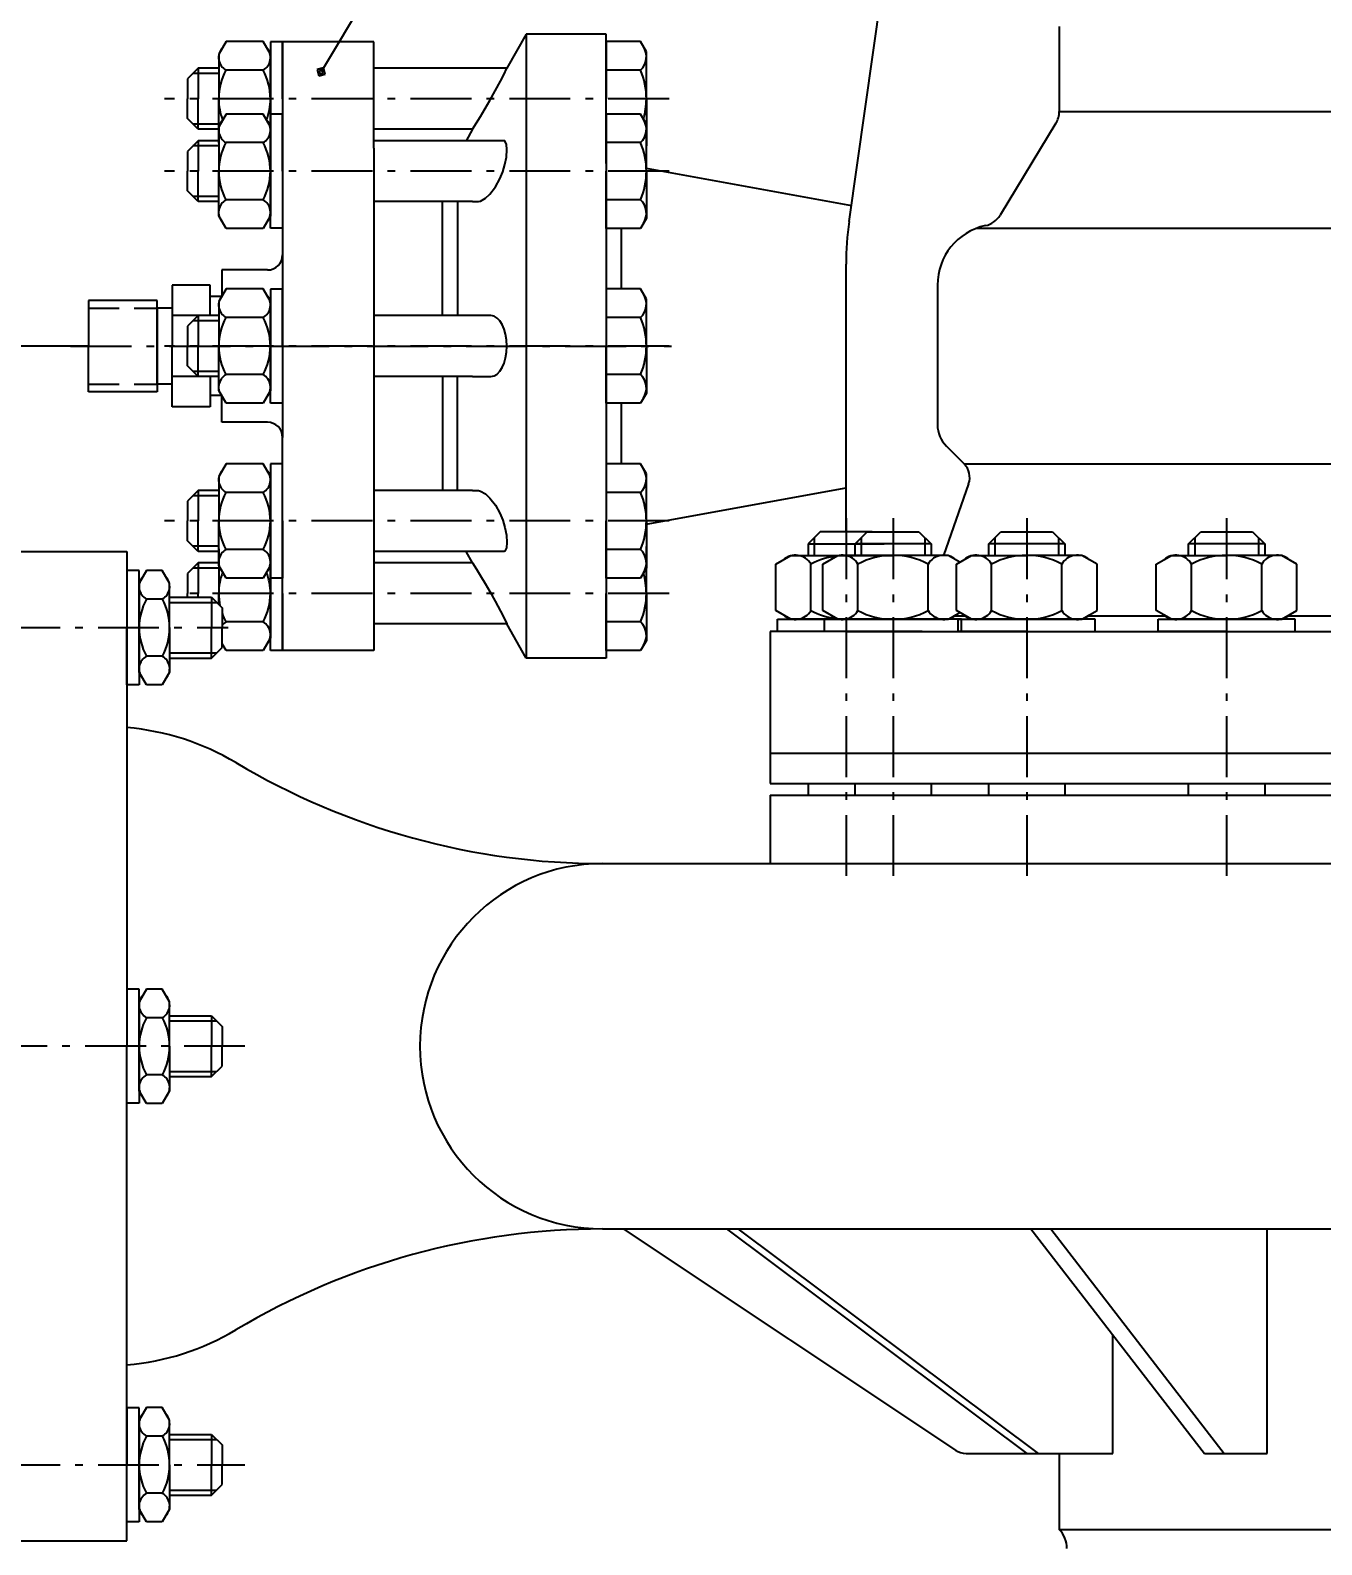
# Model space of a CAD drawing. Extents: x 0 to 841, y 0 to 594.
# Drawn here: x 190.4 to 360.1, y 167.9 to 366.9 of the extents above; entities that cross this region are included whole.
import ezdxf

# ---------------------------------------------------------------- set-up
doc = ezdxf.new("R2010")
doc.units = 0
doc.header["$MEASUREMENT"] = 0
for name, pattern in [('K5LT_AXLED', [13, 8, -2, 1, -2]), ('K5LT_BASIC', [0]), ('K5LT_DASHED', [6, 4, -2]), ('K5LT_THIN', [0])]:
    doc.linetypes.add(name, pattern=pattern)
doc.layers.add('LAYER0VIEW0', color=7, linetype='Continuous')
doc.styles.add('K5_TEXTSTYLE', font='win_eskd.shx', dxfattribs={"width": 0.7, "oblique": 15, "bigfont": 'b_eskd.shx'})

# ---------------------------------------------------------------- blocks, each defined once
blk = doc.blocks.new('*L25')
at = {"layer": 'LAYER0VIEW0', "color": 7, "linetype": 'K5LT_THIN'}
for p, q in [((15.79, 26.45), (-0.15, -0.26)), ((15.79, 26.45), (24.22, 26.45)), ((0.15, 0.26), (-0.67, 0.05)), ((-0.67, 0.05), (-0.46, -0.77)), ((0, 0), (-0.41, -0.1)), ((0, 0), (0.15, 0.26)), ((0.36, -0.57), (0.15, 0.26)), ((-0.46, -0.77), (0.36, -0.57)), ((-0.41, -0.1), (-0.31, -0.52)), ((-0.31, -0.52), (0.1, -0.41)), ((0.1, -0.41), (0, 0))]:
    blk.add_line(p, q, dxfattribs=at)
at = {"layer": 'LAYER0VIEW0', "color": 7, "style": 'K5_TEXTSTYLE', "oblique": 20, "width": 0.7}
blk.add_text('4', height=5, dxfattribs=at).set_placement((17.79, 28.98))
blk = doc.blocks.new('*U48')
at = {"layer": 'LAYER0VIEW0', "color": 5, "linetype": 'K5LT_BASIC'}
for p, q in [((-9, 0), (-9, 1.6)), ((-9, 1.6), (0, 1.6)), ((0, 0), (-9, 0)), ((9, 1.6), (0, 1.6)), ((0, 0), (9, 0))]:
    blk.add_line(p, q, dxfattribs=at)
blk = doc.blocks.new('*U49')
at = {"layer": 'LAYER0VIEW0', "color": 5, "linetype": 'K5LT_BASIC'}
for p, q in [((-9.24, 7.25), (-7.25, 8.4)), ((-7.25, 8.4), (0, 8.4)), ((7.25, 8.4), (0, 8.4)), ((-9.24, 1.15), (-9.24, 7.25)), ((-4.62, 1.15), (-4.62, 7.25)), ((-7.25, 0), (-9.24, 1.15)), ((0, 0), (-7.25, 0)), ((0, 0), (7.25, 0))]:
    blk.add_line(p, q, dxfattribs=at)
for centre, radius, start, end in [((-6.67, 6.02), 2.4, 31.0194, 130.992), ((0, -1.47), 9.87, 97.0664, 117.9053), ((0, -1.47), 9.87, 90, 91.3185), ((6.67, 6.02), 2.4, 96.1349, 96.6942), ((-6.67, 2.38), 2.4, 229.008, 328.9805), ((0, 9.87), 9.87, 242.0947, 262.9336), ((0, 9.87), 9.87, 268.6815, 270), ((6.67, 2.38), 2.4, 263.3058, 263.8651)]:
    blk.add_arc(centre, radius, start, end, dxfattribs=at)
blk = doc.blocks.new('*U50')
at = {"layer": 'LAYER0VIEW0', "color": 5, "linetype": 'K5LT_BASIC'}
for p, q in [((-9, 0), (-9, 1.6)), ((-9, 1.6), (0, 1.6)), ((0, 0), (-9, 0)), ((9, 1.6), (0, 1.6)), ((0, 0), (9, 0)), ((9, 0), (9, 1.6))]:
    blk.add_line(p, q, dxfattribs=at)
blk = doc.blocks.new('*U51')
at = {"layer": 'LAYER0VIEW0', "color": 5, "linetype": 'K5LT_BASIC'}
for p, q in [((-9.24, 7.25), (-7.25, 8.4)), ((-7.25, 8.4), (0, 8.4)), ((7.25, 8.4), (0, 8.4)), ((8.78, 7.52), (7.25, 8.4)), ((-9.24, 1.15), (-9.24, 7.25)), ((-4.62, 1.15), (-4.62, 7.25)), ((4.62, 1.15), (4.62, 7.25)), ((-7.25, 0), (-9.24, 1.15)), ((0, 0), (-7.25, 0)), ((0, 0), (7.25, 0)), ((7.25, 0), (8.78, 0.88))]:
    blk.add_line(p, q, dxfattribs=at)
for centre, radius, start, end in [((-6.67, 6.02), 2.4, 31.0194, 130.992), ((0, -1.47), 9.87, 90, 117.9053), ((0, -1.47), 9.87, 62.0947, 90), ((6.67, 6.02), 2.4, 49.008, 148.9806), ((-6.67, 2.38), 2.4, 229.008, 328.9805), ((0, 9.87), 9.87, 242.0947, 270), ((0, 9.87), 9.87, 270, 297.9053), ((6.67, 2.38), 2.4, 211.0195, 310.992)]:
    blk.add_arc(centre, radius, start, end, dxfattribs=at)
blk = doc.blocks.new('*U52')
at = {"layer": 'LAYER0VIEW0', "color": 5, "linetype": 'K5LT_BASIC'}
for p, q in [((-9, 0), (-9, 1.6)), ((-9, 1.6), (0, 1.6)), ((0, 0), (-9, 0)), ((9, 1.6), (0, 1.6)), ((0, 0), (9, 0)), ((9, 0), (9, 1.6))]:
    blk.add_line(p, q, dxfattribs=at)
blk = doc.blocks.new('*U53')
at = {"layer": 'LAYER0VIEW0', "color": 5, "linetype": 'K5LT_BASIC'}
for p, q in [((-9.24, 7.25), (-7.25, 8.4)), ((-7.25, 8.4), (0, 8.4)), ((7.25, 8.4), (0, 8.4)), ((9.24, 7.25), (7.25, 8.4)), ((-9.24, 1.15), (-9.24, 7.25)), ((-4.62, 1.15), (-4.62, 7.25)), ((4.62, 1.15), (4.62, 7.25)), ((9.24, 1.15), (9.24, 7.25)), ((-7.25, 0), (-9.24, 1.15)), ((0, 0), (-7.25, 0)), ((0, 0), (7.25, 0)), ((7.25, 0), (9.24, 1.15))]:
    blk.add_line(p, q, dxfattribs=at)
for centre, radius, start, end in [((-6.67, 6.02), 2.4, 31.0194, 130.992), ((0, -1.47), 9.87, 90, 117.9053), ((0, -1.47), 9.87, 62.0947, 90), ((6.67, 6.02), 2.4, 49.008, 148.9806), ((-6.67, 2.38), 2.4, 229.008, 328.9805), ((0, 9.87), 9.87, 242.0947, 270), ((0, 9.87), 9.87, 270, 297.9053), ((6.67, 2.38), 2.4, 211.0195, 310.992)]:
    blk.add_arc(centre, radius, start, end, dxfattribs=at)
blk = doc.blocks.new('*U54')
at = {"layer": 'LAYER0VIEW0', "color": 5, "linetype": 'K5LT_BASIC'}
for p, q in [((-9, 0), (-9, 1.6)), ((-9, 1.6), (0, 1.6)), ((0, 0), (-9, 0)), ((9, 1.6), (0, 1.6)), ((0, 0), (9, 0)), ((9, 0), (9, 1.6))]:
    blk.add_line(p, q, dxfattribs=at)
blk = doc.blocks.new('*U55')
at = {"layer": 'LAYER0VIEW0', "color": 5, "linetype": 'K5LT_BASIC'}
for p, q in [((-9.24, 7.25), (-7.25, 8.4)), ((-7.25, 8.4), (0, 8.4)), ((7.25, 8.4), (0, 8.4)), ((9.24, 7.25), (7.25, 8.4)), ((-9.24, 1.15), (-9.24, 7.25)), ((-4.62, 1.15), (-4.62, 7.25)), ((4.62, 1.15), (4.62, 7.25)), ((9.24, 1.15), (9.24, 7.25)), ((-7.25, 0), (-9.24, 1.15)), ((0, 0), (-7.25, 0)), ((0, 0), (7.25, 0)), ((7.25, 0), (9.24, 1.15))]:
    blk.add_line(p, q, dxfattribs=at)
for centre, radius, start, end in [((-6.67, 6.02), 2.4, 31.0194, 130.992), ((0, -1.47), 9.87, 90, 117.9053), ((0, -1.47), 9.87, 62.0947, 90), ((6.67, 6.02), 2.4, 49.008, 148.9806), ((-6.67, 2.38), 2.4, 229.008, 328.9805), ((0, 9.87), 9.87, 242.0947, 270), ((0, 9.87), 9.87, 270, 297.9053), ((6.67, 2.38), 2.4, 211.0195, 310.992)]:
    blk.add_arc(centre, radius, start, end, dxfattribs=at)
blk = doc.blocks.new('*U65')
at = {"layer": 'LAYER0VIEW0', "color": 5, "linetype": 'K5LT_BASIC'}
for p, q in [((-3.04, 7.51), (-4, 5.85)), ((-0.96, 7.51), (-3.04, 7.51)), ((0, 5.85), (-0.96, 7.51)), ((-4, 5.85), (-4, 0)), ((0, 0), (0, 5.85)), ((-0.96, 3.75), (-3.04, 3.75)), ((0, 0), (0, -5.85)), ((-4, -5.85), (-4, 0)), ((-0.96, -3.75), (-3.04, -3.75)), ((-3.04, -7.51), (-4, -5.85)), ((0, -5.85), (-0.96, -7.51)), ((-0.96, -7.51), (-3.04, -7.51))]:
    blk.add_line(p, q, dxfattribs=at)
for centre, radius, start, end in [((-2.12, 5.41), 1.89, 137.7836, 240.7756), ((-1.88, 5.41), 1.89, 299.2244, 42.2164), ((3.84, 0), 7.84, 151.4211, 180), ((-7.84, 0), 7.84, 0, 28.5789), ((3.84, 0), 7.84, 180, 208.5789), ((-7.84, 0), 7.84, 331.4211, 0), ((-2.12, -5.41), 1.89, 119.2244, 222.2164), ((-1.88, -5.41), 1.89, 317.7836, 60.7756)]:
    blk.add_arc(centre, radius, start, end, dxfattribs=at)
blk = doc.blocks.new('*U66')
at = {"layer": 'LAYER0VIEW0', "color": 5, "linetype": 'K5LT_BASIC'}
for p, q in [((0, 7.5), (-1.6, 7.5)), ((-1.6, 7.5), (-1.6, 0)), ((0, 0), (0, 7.5)), ((-1.6, -7.5), (-1.6, 0)), ((0, 0), (0, -7.5)), ((0, -7.5), (-1.6, -7.5))]:
    blk.add_line(p, q, dxfattribs=at)
blk = doc.blocks.new('*U70')
at = {"layer": 'LAYER0VIEW0', "color": 5, "linetype": 'K5LT_BASIC'}
for p, q in [((3, 6.18), (3.77, 7.51)), ((3, 0), (3, 6.18)), ((3.77, 7.51), (8.3, 7.51)), ((8.3, 7.51), (8.3, 0)), ((20.3, 4), (37.8, 4)), ((61.4, 4), (66.9, 4)), ((66.9, 4), (68.3, 2.6)), ((66.9, 4), (66.9, 0)), ((3.77, 3.75), (8.3, 3.75)), ((68.3, 2.6), (68.3, 0)), ((3, 0), (3, -6.18)), ((8.3, -7.51), (8.3, 0)), ((66.9, -4), (66.9, 0)), ((68.3, -2.6), (68.3, 0)), ((3.77, -3.75), (8.3, -3.75)), ((66.9, -4), (68.3, -2.6)), ((20.3, -4), (37.8, -4)), ((61.4, -4), (66.9, -4)), ((3, -6.18), (3.77, -7.51)), ((3.77, -7.51), (8.3, -7.51))]:
    blk.add_line(p, q, dxfattribs=at)
at = {"layer": 'LAYER0VIEW0', "color": 7, "linetype": 'K5LT_THIN'}
for p, q in [((61.4, 3.32), (67.58, 3.32)), ((61.4, -3.32), (67.58, -3.32))]:
    blk.add_line(p, q, dxfattribs=at)
at = {"layer": 'LAYER0VIEW0', "color": 7, "linetype": 'K5LT_AXLED'}
blk.add_line((0, 0), (69.08, 0), dxfattribs=at)
at = {"layer": 'LAYER0VIEW0', "color": 5, "linetype": 'K5LT_BASIC'}
for centre, radius, start, end in [((5.43, 5.53), 2.43, 147.231, 226.9518), ((12.55, 0), 9.55, 156.8627, 180), ((12.55, 0), 9.55, 180, 203.1373), ((5.43, -5.53), 2.43, 133.0482, 212.769)]:
    blk.add_arc(centre, radius, start, end, dxfattribs=at)
blk = doc.blocks.new('*U71')
at = {"layer": 'LAYER0VIEW0', "color": 5, "linetype": 'K5LT_BASIC'}
for p, q in [((-3.04, 7.51), (-4, 5.85)), ((-0.96, 7.51), (-3.04, 7.51)), ((0, 5.85), (-0.96, 7.51)), ((-4, 5.85), (-4, 0)), ((0, 0), (0, 5.85)), ((-0.96, 3.75), (-3.04, 3.75)), ((0, 0), (0, -5.85)), ((-4, -5.85), (-4, 0)), ((-0.96, -3.75), (-3.04, -3.75)), ((-3.04, -7.51), (-4, -5.85)), ((0, -5.85), (-0.96, -7.51)), ((-0.96, -7.51), (-3.04, -7.51))]:
    blk.add_line(p, q, dxfattribs=at)
for centre, radius, start, end in [((-2.12, 5.41), 1.89, 137.7836, 240.7756), ((-1.88, 5.41), 1.89, 299.2244, 42.2164), ((3.84, 0), 7.84, 151.4211, 180), ((-7.84, 0), 7.84, 0, 28.5789), ((3.84, 0), 7.84, 180, 208.5789), ((-7.84, 0), 7.84, 331.4211, 0), ((-2.12, -5.41), 1.89, 119.2244, 222.2164), ((-1.88, -5.41), 1.89, 317.7836, 60.7756)]:
    blk.add_arc(centre, radius, start, end, dxfattribs=at)
blk = doc.blocks.new('*U72')
at = {"layer": 'LAYER0VIEW0', "color": 5, "linetype": 'K5LT_BASIC'}
for p, q in [((0, 7.5), (-1.6, 7.5)), ((-1.6, 7.5), (-1.6, 0)), ((0, 0), (0, 7.5)), ((-1.6, -7.5), (-1.6, 0)), ((0, 0), (0, -7.5)), ((0, -7.5), (-1.6, -7.5))]:
    blk.add_line(p, q, dxfattribs=at)
blk = doc.blocks.new('*U73')
at = {"layer": 'LAYER0VIEW0', "color": 5, "linetype": 'K5LT_BASIC'}
for p, q in [((3, 6.18), (3.77, 7.51)), ((3, 0), (3, 6.18)), ((3.77, 7.51), (8.3, 7.51)), ((8.3, 7.51), (8.3, 0)), ((20.3, 4), (37.8, 4)), ((61.4, 4), (66.9, 4)), ((66.9, 4), (68.3, 2.6)), ((66.9, 4), (66.9, 0)), ((3.77, 3.75), (8.3, 3.75)), ((68.3, 2.6), (68.3, 0)), ((3, 0), (3, -6.18)), ((8.3, -7.51), (8.3, 0)), ((66.9, -4), (66.9, 0)), ((68.3, -2.6), (68.3, 0)), ((3.77, -3.75), (8.3, -3.75)), ((66.9, -4), (68.3, -2.6)), ((20.3, -4), (37.8, -4)), ((61.4, -4), (66.9, -4)), ((3, -6.18), (3.77, -7.51)), ((3.77, -7.51), (8.3, -7.51))]:
    blk.add_line(p, q, dxfattribs=at)
at = {"layer": 'LAYER0VIEW0', "color": 7, "linetype": 'K5LT_THIN'}
for p, q in [((61.4, 3.32), (67.58, 3.32)), ((61.4, -3.32), (67.58, -3.32))]:
    blk.add_line(p, q, dxfattribs=at)
at = {"layer": 'LAYER0VIEW0', "color": 7, "linetype": 'K5LT_AXLED'}
blk.add_line((0, 0), (71.3, 0), dxfattribs=at)
at = {"layer": 'LAYER0VIEW0', "color": 5, "linetype": 'K5LT_BASIC'}
for centre, radius, start, end in [((5.43, 5.53), 2.43, 147.231, 226.9518), ((12.55, 0), 9.55, 156.8627, 180), ((12.55, 0), 9.55, 180, 203.1373), ((5.43, -5.53), 2.43, 133.0482, 212.769)]:
    blk.add_arc(centre, radius, start, end, dxfattribs=at)
blk = doc.blocks.new('*U74')
at = {"layer": 'LAYER0VIEW0', "color": 5, "linetype": 'K5LT_BASIC'}
for p, q in [((0, 7.5), (-1.6, 7.5)), ((-1.6, 7.5), (-1.6, 0)), ((0, 0), (0, 7.5)), ((-1.6, -7.5), (-1.6, 0)), ((0, 0), (0, -7.5)), ((0, -7.5), (-1.6, -7.5))]:
    blk.add_line(p, q, dxfattribs=at)
blk = doc.blocks.new('*U75')
at = {"layer": 'LAYER0VIEW0', "color": 5, "linetype": 'K5LT_BASIC'}
for p, q in [((-3.04, 7.51), (-4, 5.85)), ((-0.96, 7.51), (-3.04, 7.51)), ((0, 5.85), (-0.96, 7.51)), ((-4, 5.85), (-4, 0)), ((0, 0), (0, 5.85)), ((-0.96, 3.75), (-3.04, 3.75)), ((0, 0), (0, -5.85)), ((-4, -5.85), (-4, 0)), ((-0.96, -3.75), (-3.04, -3.75)), ((-3.04, -7.51), (-4, -5.85)), ((0, -5.85), (-0.96, -7.51)), ((-0.96, -7.51), (-3.04, -7.51))]:
    blk.add_line(p, q, dxfattribs=at)
for centre, radius, start, end in [((-2.12, 5.41), 1.89, 137.7836, 240.7756), ((-1.88, 5.41), 1.89, 299.2244, 42.2164), ((3.84, 0), 7.84, 151.4211, 180), ((-7.84, 0), 7.84, 0, 28.5789), ((3.84, 0), 7.84, 180, 208.5789), ((-7.84, 0), 7.84, 331.4211, 0), ((-2.12, -5.41), 1.89, 119.2244, 222.2164), ((-1.88, -5.41), 1.89, 317.7836, 60.7756)]:
    blk.add_arc(centre, radius, start, end, dxfattribs=at)
blk = doc.blocks.new('*U76')
at = {"layer": 'LAYER0VIEW0', "color": 5, "linetype": 'K5LT_BASIC'}
for p, q in [((0, 6.18), (0.77, 7.51)), ((0, 0), (0, 6.18)), ((0.77, 7.51), (5.3, 7.51)), ((5.3, 7.51), (5.3, 0)), ((17.3, 4), (34.8, 4)), ((58.4, 4), (63.9, 4)), ((63.9, 4), (65.3, 2.6)), ((63.9, 4), (63.9, 0)), ((0.77, 3.75), (5.3, 3.75)), ((65.3, 2.6), (65.3, 0)), ((0, 0), (0, -6.18)), ((5.3, -7.51), (5.3, 0)), ((63.9, -4), (63.9, 0)), ((65.3, -2.6), (65.3, 0)), ((0.77, -3.75), (5.3, -3.75)), ((63.9, -4), (65.3, -2.6)), ((17.3, -4), (34.8, -4)), ((58.4, -4), (63.9, -4)), ((0, -6.18), (0.77, -7.51)), ((0.77, -7.51), (5.3, -7.51))]:
    blk.add_line(p, q, dxfattribs=at)
at = {"layer": 'LAYER0VIEW0', "color": 7, "linetype": 'K5LT_THIN'}
for p, q in [((58.4, 3.32), (64.58, 3.32)), ((58.4, -3.32), (64.58, -3.32))]:
    blk.add_line(p, q, dxfattribs=at)
at = {"layer": 'LAYER0VIEW0', "color": 5, "linetype": 'K5LT_BASIC'}
for centre, radius, start, end in [((2.43, 5.53), 2.43, 147.231, 226.9518), ((9.55, 0), 9.55, 156.8627, 180), ((9.55, 0), 9.55, 180, 203.1373), ((2.43, -5.53), 2.43, 133.0482, 212.769)]:
    blk.add_arc(centre, radius, start, end, dxfattribs=at)
blk = doc.blocks.new('*U80')
at = {"layer": 'LAYER0VIEW0', "color": 5, "linetype": 'K5LT_BASIC'}
for p, q in [((-3.77, 7.51), (-8.3, 7.51)), ((-8.3, 7.51), (-8.3, 0)), ((-3, 6.18), (-3.77, 7.51)), ((-3, 0), (-3, 6.18)), ((-61.9, 4), (-63.3, 2.6)), ((-61.9, 4), (-61.9, 0)), ((-59.2, 4), (-61.9, 4)), ((-21.33, 4), (-38.8, 4)), ((-63.3, 2.6), (-63.3, 0)), ((-3.77, 3.75), (-8.3, 3.75)), ((-63.3, -2.6), (-63.3, 0)), ((-61.9, -4), (-61.9, 0)), ((-8.3, -7.51), (-8.3, 0)), ((-3, 0), (-3, -6.18)), ((-61.9, -4), (-63.3, -2.6)), ((-59.2, -4), (-61.9, -4)), ((-25.83, -4), (-38.8, -4)), ((-3.38, -6.84), (-3.38, -6.84))]:
    blk.add_line(p, q, dxfattribs=at)
at = {"layer": 'LAYER0VIEW0', "color": 7, "linetype": 'K5LT_THIN'}
for p, q in [((-59.2, 3.32), (-62.58, 3.32)), ((-59.2, -3.32), (-62.58, -3.32))]:
    blk.add_line(p, q, dxfattribs=at)
at = {"layer": 'LAYER0VIEW0', "color": 7, "linetype": 'K5LT_AXLED'}
blk.add_line((0, 0), (-66.3, 0), dxfattribs=at)
at = {"layer": 'LAYER0VIEW0', "color": 5, "linetype": 'K5LT_BASIC'}
for centre, radius, start, end in [((-5.43, 5.53), 2.43, 313.0482, 32.769), ((-12.55, 0), 9.55, 0, 23.1373), ((-12.55, 0), 9.55, 343.7059, 0), ((-5.43, -5.53), 2.43, 357.5767, 2.4233), ((-5.43, -5.53), 2.43, 327.231, 327.2531)]:
    blk.add_arc(centre, radius, start, end, dxfattribs=at)
blk = doc.blocks.new('*U81')
at = {"layer": 'LAYER0VIEW0', "color": 5, "linetype": 'K5LT_BASIC'}
for p, q in [((0, 7.5), (-1.6, 7.5)), ((-1.6, 7.5), (-1.6, 0)), ((0, 0), (0, 7.5)), ((-1.6, -7.5), (-1.6, 0)), ((0, 0), (0, -7.5))]:
    blk.add_line(p, q, dxfattribs=at)
blk = doc.blocks.new('*U82')
at = {"layer": 'LAYER0VIEW0', "color": 5, "linetype": 'K5LT_BASIC'}
for p, q in [((-5.84, 7.51), (-6.8, 5.85)), ((-0.96, 7.51), (-5.84, 7.51)), ((0, 5.85), (-0.96, 7.51)), ((-6.8, 5.85), (-6.8, 0)), ((0, 0), (0, 5.85)), ((-0.96, 3.75), (-5.84, 3.75)), ((0, 0), (0, -5.85)), ((-6.8, -5.85), (-6.8, 0))]:
    blk.add_line(p, q, dxfattribs=at)
for centre, radius, start, end in [((-4.92, 5.41), 1.89, 137.7836, 240.7756), ((-1.88, 5.41), 1.89, 299.2244, 42.2164), ((1.04, 0), 7.84, 151.4211, 180), ((-7.84, 0), 7.84, 0, 28.5789), ((1.04, 0), 7.84, 180, 200.7889), ((-7.84, 0), 7.84, 339.2111, 0), ((-4.92, -5.41), 1.89, 183.4408, 186.7869)]:
    blk.add_arc(centre, radius, start, end, dxfattribs=at)
blk = doc.blocks.new('*U83')
at = {"layer": 'LAYER0VIEW0', "color": 5, "linetype": 'K5LT_BASIC'}
for p, q in [((-8.3, 7.51), (-8.3, 0)), ((-3.38, 6.84), (-3.38, 6.84)), ((-3, 0), (-3, 6.18)), ((-61.9, 4), (-63.3, 2.6)), ((-61.9, 4), (-61.9, 0)), ((-59.2, 4), (-61.9, 4)), ((-25.83, 4), (-38.8, 4)), ((-63.3, 2.6), (-63.3, 0)), ((-63.3, -0.5), (-63.3, 0)), ((-61.9, -0.5), (-61.9, 0)), ((-8.3, -7.51), (-8.3, 0)), ((-3, 0), (-3, -6.18)), ((-3.77, -3.75), (-8.3, -3.75)), ((-21.33, -4), (-38.8, -4)), ((-3.77, -7.51), (-8.3, -7.51)), ((-3, -6.18), (-3.77, -7.51))]:
    blk.add_line(p, q, dxfattribs=at)
at = {"layer": 'LAYER0VIEW0', "color": 7, "linetype": 'K5LT_THIN'}
blk.add_line((-59.2, 3.32), (-62.58, 3.32), dxfattribs=at)
at = {"layer": 'LAYER0VIEW0', "color": 7, "linetype": 'K5LT_AXLED'}
blk.add_line((0, 0), (-64.06, 0), dxfattribs=at)
at = {"layer": 'LAYER0VIEW0', "color": 5, "linetype": 'K5LT_BASIC'}
for centre, radius, start, end in [((-5.43, 5.53), 2.43, 32.7469, 32.769), ((-5.43, 5.53), 2.43, 357.5767, 2.4233), ((-12.55, 0), 9.55, 0, 16.2941), ((-12.55, 0), 9.55, 336.8627, 0), ((-5.43, -5.53), 2.43, 327.231, 46.9518)]:
    blk.add_arc(centre, radius, start, end, dxfattribs=at)
blk = doc.blocks.new('*U84')
at = {"layer": 'LAYER0VIEW0', "color": 5, "linetype": 'K5LT_BASIC'}
for p, q in [((-1.6, 7.5), (-1.6, 0)), ((0, 0), (0, 7.5)), ((-1.6, -7.5), (-1.6, 0)), ((0, 0), (0, -7.5)), ((0, -7.5), (-1.6, -7.5))]:
    blk.add_line(p, q, dxfattribs=at)
blk = doc.blocks.new('*U85')
at = {"layer": 'LAYER0VIEW0', "color": 5, "linetype": 'K5LT_BASIC'}
for p, q in [((-6.8, 5.85), (-6.8, 0)), ((0, 0), (0, 5.85)), ((-6.8, -1.45), (-6.8, 0)), ((0, 0), (0, -5.85)), ((-0.96, -3.75), (-5.84, -3.75)), ((0, -5.85), (-0.96, -7.51)), ((-5.84, -7.51), (-6.35, -6.63)), ((-0.96, -7.51), (-5.84, -7.51))]:
    blk.add_line(p, q, dxfattribs=at)
for centre, radius, start, end in [((-4.92, 5.41), 1.89, 173.2131, 186.7869), ((1.04, 0), 7.84, 159.2111, 180), ((-7.84, 0), 7.84, 0, 20.7889), ((1.04, 0), 7.84, 180, 191.912), ((-7.84, 0), 7.84, 331.4211, 0), ((1.04, 0), 7.84, 199.4932, 208.5789), ((-4.92, -5.41), 1.89, 119.2244, 139.0719), ((-1.88, -5.41), 1.89, 317.7836, 60.7756), ((-4.92, -5.41), 1.89, 220.9281, 222.2164)]:
    blk.add_arc(centre, radius, start, end, dxfattribs=at)
blk = doc.blocks.new('*U86')
at = {"layer": 'LAYER0VIEW0', "color": 5, "linetype": 'K5LT_BASIC'}
for p, q in [((-3.77, 7.51), (-8.3, 7.51)), ((-8.3, 7.51), (-8.3, 0)), ((-3, 6.18), (-3.77, 7.51)), ((-3, 0), (-3, 6.18)), ((-61.9, 4), (-63.3, 2.6)), ((-61.9, 4), (-61.9, 0)), ((-59.2, 4), (-61.9, 4)), ((-23.44, 4), (-38.8, 4)), ((-63.3, 2.6), (-63.3, 0)), ((-3.77, 3.75), (-8.3, 3.75)), ((-63.3, -2.6), (-63.3, 0)), ((-61.9, -4), (-61.9, 0)), ((-8.3, -7.51), (-8.3, 0)), ((-3, 0), (-3, -6.18)), ((-61.9, -4), (-63.3, -2.6)), ((-3.77, -3.75), (-8.3, -3.75)), ((-59.2, -4), (-61.9, -4)), ((-25.83, -4), (-38.8, -4)), ((-3.77, -7.51), (-8.3, -7.51)), ((-3, -6.18), (-3.77, -7.51))]:
    blk.add_line(p, q, dxfattribs=at)
at = {"layer": 'LAYER0VIEW0', "color": 7, "linetype": 'K5LT_THIN'}
for p, q in [((-59.2, 3.32), (-62.58, 3.32)), ((-59.2, -3.32), (-62.58, -3.32))]:
    blk.add_line(p, q, dxfattribs=at)
at = {"layer": 'LAYER0VIEW0', "color": 7, "linetype": 'K5LT_AXLED'}
blk.add_line((0, 0), (-66.3, 0), dxfattribs=at)
at = {"layer": 'LAYER0VIEW0', "color": 5, "linetype": 'K5LT_BASIC'}
for centre, radius, start, end in [((-5.43, 5.53), 2.43, 313.0482, 32.769), ((-12.55, 0), 9.55, 0, 23.1373), ((-12.55, 0), 9.55, 336.8627, 0), ((-5.43, -5.53), 2.43, 327.231, 46.9518)]:
    blk.add_arc(centre, radius, start, end, dxfattribs=at)
blk = doc.blocks.new('*U87')
at = {"layer": 'LAYER0VIEW0', "color": 5, "linetype": 'K5LT_BASIC'}
for p, q in [((-5.84, 7.51), (-6.8, 5.85)), ((-0.96, 7.51), (-5.84, 7.51)), ((0, 5.85), (-0.96, 7.51)), ((-6.8, 5.85), (-6.8, 0)), ((0, 0), (0, 5.85)), ((-0.96, 3.75), (-5.84, 3.75)), ((0, 0), (0, -5.85)), ((-6.8, -5.85), (-6.8, 0)), ((-0.96, -3.75), (-5.84, -3.75)), ((-5.84, -7.51), (-6.8, -5.85)), ((0, -5.85), (-0.96, -7.51)), ((-0.96, -7.51), (-5.84, -7.51))]:
    blk.add_line(p, q, dxfattribs=at)
for centre, radius, start, end in [((-4.92, 5.41), 1.89, 137.7836, 240.7756), ((-1.88, 5.41), 1.89, 299.2244, 42.2164), ((1.04, 0), 7.84, 151.4211, 180), ((-7.84, 0), 7.84, 0, 28.5789), ((1.04, 0), 7.84, 180, 208.5789), ((-7.84, 0), 7.84, 331.4211, 0), ((-4.92, -5.41), 1.89, 119.2244, 222.2164), ((-1.88, -5.41), 1.89, 317.7836, 60.7756)]:
    blk.add_arc(centre, radius, start, end, dxfattribs=at)
blk = doc.blocks.new('*U88')
at = {"layer": 'LAYER0VIEW0', "color": 5, "linetype": 'K5LT_BASIC'}
for p, q in [((0, 7.5), (-1.6, 7.5)), ((-1.6, 7.5), (-1.6, 0)), ((0, 0), (0, 7.5)), ((-1.6, -7.5), (-1.6, 0)), ((0, 0), (0, -7.5)), ((0, -7.5), (-1.6, -7.5))]:
    blk.add_line(p, q, dxfattribs=at)
blk = doc.blocks.new('*U89')
at = {"layer": 'LAYER0VIEW0', "color": 5, "linetype": 'K5LT_BASIC'}
for p, q in [((-3.77, 7.51), (-8.3, 7.51)), ((-8.3, 7.51), (-8.3, 0)), ((-3, 6.18), (-3.77, 7.51)), ((-3, 0), (-3, 6.18)), ((-61.9, 4), (-63.3, 2.6)), ((-61.9, 4), (-61.9, 0)), ((-59.2, 4), (-61.9, 4)), ((-21.67, 4), (-38.8, 4)), ((-63.3, 2.6), (-63.3, 0)), ((-3.77, 3.75), (-8.3, 3.75)), ((-63.3, -2.6), (-63.3, 0)), ((-61.9, -4), (-61.9, 0)), ((-8.3, -7.51), (-8.3, 0)), ((-3, 0), (-3, -6.18)), ((-61.9, -4), (-63.3, -2.6)), ((-3.77, -3.75), (-8.3, -3.75)), ((-59.2, -4), (-61.9, -4)), ((-25.83, -4), (-38.8, -4)), ((-3.77, -7.51), (-8.3, -7.51)), ((-3, -6.18), (-3.77, -7.51))]:
    blk.add_line(p, q, dxfattribs=at)
at = {"layer": 'LAYER0VIEW0', "color": 7, "linetype": 'K5LT_THIN'}
for p, q in [((-59.2, 3.32), (-62.58, 3.32)), ((-59.2, -3.32), (-62.58, -3.32))]:
    blk.add_line(p, q, dxfattribs=at)
at = {"layer": 'LAYER0VIEW0', "color": 7, "linetype": 'K5LT_AXLED'}
blk.add_line((0, 0), (-66.3, 0), dxfattribs=at)
at = {"layer": 'LAYER0VIEW0', "color": 5, "linetype": 'K5LT_BASIC'}
for centre, radius, start, end in [((-5.43, 5.53), 2.43, 313.0482, 32.769), ((-12.55, 0), 9.55, 0, 23.1373), ((-12.55, 0), 9.55, 336.8627, 0), ((-5.43, -5.53), 2.43, 327.231, 46.9518)]:
    blk.add_arc(centre, radius, start, end, dxfattribs=at)
blk = doc.blocks.new('*U90')
at = {"layer": 'LAYER0VIEW0', "color": 5, "linetype": 'K5LT_BASIC'}
for p, q in [((-5.84, 7.51), (-6.8, 5.85)), ((-0.96, 7.51), (-5.84, 7.51)), ((0, 5.85), (-0.96, 7.51)), ((-6.8, 5.85), (-6.8, 0)), ((0, 0), (0, 5.85)), ((-0.96, 3.75), (-5.84, 3.75)), ((0, 0), (0, -5.85)), ((-6.8, -5.85), (-6.8, 0)), ((-0.96, -3.75), (-5.84, -3.75)), ((-5.84, -7.51), (-6.8, -5.85)), ((0, -5.85), (-0.96, -7.51)), ((-0.96, -7.51), (-5.84, -7.51))]:
    blk.add_line(p, q, dxfattribs=at)
for centre, radius, start, end in [((-4.92, 5.41), 1.89, 137.7836, 240.7756), ((-1.88, 5.41), 1.89, 299.2244, 42.2164), ((1.04, 0), 7.84, 151.4211, 180), ((-7.84, 0), 7.84, 0, 28.5789), ((1.04, 0), 7.84, 180, 208.5789), ((-7.84, 0), 7.84, 331.4211, 0), ((-4.92, -5.41), 1.89, 119.2244, 222.2164), ((-1.88, -5.41), 1.89, 317.7836, 60.7756)]:
    blk.add_arc(centre, radius, start, end, dxfattribs=at)
blk = doc.blocks.new('*U91')
at = {"layer": 'LAYER0VIEW0', "color": 5, "linetype": 'K5LT_BASIC'}
for p, q in [((0, 7.5), (-1.6, 7.5)), ((-1.6, 7.5), (-1.6, 0)), ((0, 0), (0, 7.5)), ((-1.6, -7.5), (-1.6, 0)), ((0, 0), (0, -7.5)), ((0, -7.5), (-1.6, -7.5))]:
    blk.add_line(p, q, dxfattribs=at)
blk = doc.blocks.new('*U92')
at = {"layer": 'LAYER0VIEW0', "color": 5, "linetype": 'K5LT_BASIC'}
for p, q in [((-3.77, 7.51), (-8.3, 7.51)), ((-8.3, 7.51), (-8.3, 0)), ((-3, 6.18), (-3.77, 7.51)), ((-3, 0), (-3, 6.18)), ((-61.9, 4), (-63.3, 2.6)), ((-61.9, 4), (-61.9, 0)), ((-59.2, 4), (-61.9, 4)), ((-25.83, 4), (-38.8, 4)), ((-63.3, 2.6), (-63.3, 0)), ((-3.77, 3.75), (-8.3, 3.75)), ((-63.3, -2.6), (-63.3, 0)), ((-61.9, -4), (-61.9, 0)), ((-8.3, -7.51), (-8.3, 0)), ((-3, 0), (-3, -6.18)), ((-61.9, -4), (-63.3, -2.6)), ((-3.77, -3.75), (-8.3, -3.75)), ((-59.2, -4), (-61.9, -4)), ((-21.67, -4), (-38.8, -4)), ((-3.77, -7.51), (-8.3, -7.51)), ((-3, -6.18), (-3.77, -7.51))]:
    blk.add_line(p, q, dxfattribs=at)
at = {"layer": 'LAYER0VIEW0', "color": 7, "linetype": 'K5LT_THIN'}
for p, q in [((-59.2, 3.32), (-62.58, 3.32)), ((-59.2, -3.32), (-62.58, -3.32))]:
    blk.add_line(p, q, dxfattribs=at)
at = {"layer": 'LAYER0VIEW0', "color": 7, "linetype": 'K5LT_AXLED'}
blk.add_line((0, 0), (-66.3, 0), dxfattribs=at)
at = {"layer": 'LAYER0VIEW0', "color": 5, "linetype": 'K5LT_BASIC'}
for centre, radius, start, end in [((-5.43, 5.53), 2.43, 313.0482, 32.769), ((-12.55, 0), 9.55, 0, 23.1373), ((-12.55, 0), 9.55, 336.8627, 0), ((-5.43, -5.53), 2.43, 327.231, 46.9518)]:
    blk.add_arc(centre, radius, start, end, dxfattribs=at)
blk = doc.blocks.new('*U93')
at = {"layer": 'LAYER0VIEW0', "color": 5, "linetype": 'K5LT_BASIC'}
for p, q in [((-5.84, 7.51), (-6.8, 5.85)), ((-0.96, 7.51), (-5.84, 7.51)), ((0, 5.85), (-0.96, 7.51)), ((-6.8, 5.85), (-6.8, 0)), ((0, 0), (0, 5.85)), ((-0.96, 3.75), (-5.84, 3.75)), ((0, 0), (0, -5.85)), ((-6.8, -5.85), (-6.8, 0)), ((-0.96, -3.75), (-5.84, -3.75)), ((-5.84, -7.51), (-6.8, -5.85)), ((0, -5.85), (-0.96, -7.51)), ((-0.96, -7.51), (-5.84, -7.51))]:
    blk.add_line(p, q, dxfattribs=at)
for centre, radius, start, end in [((-4.92, 5.41), 1.89, 137.7836, 240.7756), ((-1.88, 5.41), 1.89, 299.2244, 42.2164), ((1.04, 0), 7.84, 151.4211, 180), ((-7.84, 0), 7.84, 0, 28.5789), ((1.04, 0), 7.84, 180, 208.5789), ((-7.84, 0), 7.84, 331.4211, 0), ((-4.92, -5.41), 1.89, 119.2244, 222.2164), ((-1.88, -5.41), 1.89, 317.7836, 60.7756)]:
    blk.add_arc(centre, radius, start, end, dxfattribs=at)
blk = doc.blocks.new('*U94')
at = {"layer": 'LAYER0VIEW0', "color": 5, "linetype": 'K5LT_BASIC'}
for p, q in [((0, 7.5), (-1.6, 7.5)), ((-1.6, 7.5), (-1.6, 0)), ((0, 0), (0, 7.5)), ((-1.6, -7.5), (-1.6, 0)), ((0, 0), (0, -7.5)), ((0, -7.5), (-1.6, -7.5))]:
    blk.add_line(p, q, dxfattribs=at)

msp = doc.modelspace()

# ---------------------------------------------------------------- linework, layer by layer
at = {"layer": 'LAYER0VIEW0', "color": 5, "linetype": 'K5LT_BASIC'}
for p, q in [((298.01, 341.77), (318.94, 489.86)), ((255.56, 366.39), (253.03, 361.89)), ((266.06, 366.39), (255.56, 366.39)), ((255.56, 366.39), (255.56, 284.39)), ((266.06, 349.38), (266.06, 366.39)), ((325.61, 367.39), (325.61, 356.23)), ((235.56, 365.39), (223.56, 365.39)), ((223.56, 365.39), (223.56, 337.39)), ((235.56, 351.39), (235.56, 365.39)), ((325.61, 356.23), (431.61, 356.23)), ((325.18, 354.67), (317.85, 342.6)), ((248.53, 353.89), (247.68, 352.37)), ((235.56, 351.39), (235.56, 299.39)), ((266.06, 349.38), (266.06, 301.39)), ((271.35, 348.78), (298.3, 343.88)), ((244.56, 329.39), (244.56, 344.37)), ((246.56, 344.37), (246.56, 329.39)), ((248.53, 344.37), (249.27, 344.37)), ((268.06, 340.86), (268.06, 332.89)), ((314.79, 340.89), (441.99, 340.89)), ((223.56, 337.39), (223.56, 313.39)), ((221.56, 335.39), (215.56, 335.39)), ((215.56, 335.39), (215.56, 331.89)), ((297.61, 300.99), (297.61, 336.17)), ((214.06, 333.39), (209.06, 333.39)), ((209.06, 333.39), (209.06, 325.39)), ((214.06, 331.89), (214.06, 333.39)), ((309.61, 333.4), (309.61, 315.06)), ((207.06, 331.39), (198.06, 331.39)), ((198.06, 331.39), (198.06, 325.39)), ((207.06, 325.39), (207.06, 331.39)), ((209.06, 330.39), (207.06, 330.39)), ((207.06, 330.39), (207.06, 325.39)), ((215.56, 331.89), (214.06, 331.89)), ((214.06, 329.39), (214.06, 331.89)), ((214.06, 329.39), (209.06, 329.39)), ((198.06, 325.39), (103.48, 325.39)), ((198.06, 319.39), (198.06, 325.39)), ((207.06, 320.39), (207.06, 325.39)), ((207.06, 325.39), (207.06, 319.39)), ((209.06, 317.39), (209.06, 325.39)), ((214.06, 321.39), (209.06, 321.39)), ((214.06, 321.39), (214.06, 318.89)), ((244.56, 321.39), (244.56, 306.41)), ((246.56, 306.41), (246.56, 321.39)), ((248.53, 321.39), (250.92, 321.39)), ((207.06, 319.39), (198.06, 319.39)), ((209.06, 320.39), (207.06, 320.39)), ((215.56, 318.89), (214.06, 318.89)), ((214.06, 318.89), (214.06, 317.39)), ((215.56, 315.39), (215.56, 318.89)), ((214.06, 317.39), (209.06, 317.39)), ((268.06, 317.88), (268.06, 309.91)), ((221.56, 315.39), (215.56, 315.39)), ((223.56, 285.39), (223.56, 313.39)), ((310.78, 312.23), (313.12, 309.9)), ((313.12, 309.9), (444.87, 309.9)), ((271.35, 301.99), (297.61, 306.76)), ((313.71, 307.3), (310.41, 297.89)), ((248.53, 306.41), (249.07, 306.41)), ((266.06, 301.39), (266.06, 284.39)), ((294.21, 300.99), (292.61, 299.39)), ((301.01, 300.99), (294.21, 300.99)), ((298.78, 299.39), (300.38, 300.99)), ((300.38, 300.99), (307.18, 300.99)), ((307.18, 300.99), (308.78, 299.39)), ((316.34, 299.39), (317.94, 300.99)), ((317.94, 300.99), (324.74, 300.99)), ((324.74, 300.99), (326.34, 299.39)), ((342.61, 299.39), (344.21, 300.99)), ((344.21, 300.99), (351.01, 300.99)), ((351.01, 300.99), (352.61, 299.39)), ((235.56, 299.39), (235.56, 285.39)), ((292.61, 299.39), (292.61, 297.89)), ((292.61, 299.39), (302.61, 299.39)), ((308.78, 299.39), (298.78, 299.39)), ((298.78, 297.89), (298.78, 299.39)), ((308.78, 299.39), (308.78, 297.89)), ((326.34, 299.39), (316.34, 299.39)), ((316.34, 297.89), (316.34, 299.39)), ((326.34, 299.39), (326.34, 297.89)), ((352.61, 299.39), (342.61, 299.39)), ((342.61, 297.89), (342.61, 299.39)), ((352.61, 299.39), (352.61, 297.89)), ((185.11, 298.39), (203.11, 298.39)), ((203.11, 298.39), (203.11, 233.39)), ((248.53, 296.89), (247.68, 298.41)), ((255.56, 284.39), (253.03, 288.89)), ((313.39, 289.89), (311.72, 289.89)), ((339.67, 289.89), (329.28, 289.89)), ((370.67, 289.89), (355.56, 289.89)), ((307.61, 287.89), (287.61, 287.89)), ((287.61, 287.89), (287.61, 267.89)), ((307.61, 287.89), (287.61, 287.89)), ((287.61, 287.89), (287.61, 267.89)), ((307.61, 287.89), (306.61, 287.89)), ((307.61, 287.89), (306.61, 287.89)), ((307.61, 287.89), (306.61, 287.89)), ((307.61, 287.89), (449.61, 287.89)), ((235.56, 285.39), (223.56, 285.39)), ((266.06, 284.39), (255.56, 284.39)), ((287.61, 271.89), (302.61, 271.89)), ((287.61, 271.89), (302.61, 271.89)), ((302.61, 271.89), (316.61, 271.89)), ((302.61, 271.89), (316.61, 271.89)), ((316.61, 271.89), (440.61, 271.89)), ((287.61, 267.89), (302.61, 267.89)), ((287.61, 267.89), (302.61, 267.89)), ((292.61, 267.89), (292.61, 266.39)), ((298.78, 266.39), (298.78, 267.89)), ((302.61, 267.89), (306.11, 267.89)), ((302.61, 267.89), (306.11, 267.89)), ((306.11, 267.89), (451.11, 267.89)), ((308.78, 267.89), (308.78, 266.39)), ((316.34, 266.39), (316.34, 267.89)), ((326.34, 267.89), (326.34, 266.39)), ((342.61, 266.39), (342.61, 267.89)), ((352.61, 267.89), (352.61, 266.39)), ((287.61, 266.39), (302.61, 266.39)), ((287.61, 266.39), (287.61, 257.39)), ((287.61, 266.39), (302.61, 266.39)), ((302.61, 266.39), (306.11, 266.39)), ((302.61, 266.39), (306.11, 266.39)), ((306.11, 266.39), (451.11, 266.39)), ((265.61, 257.39), (491.61, 257.39)), ((203.11, 168.39), (203.11, 233.39)), ((265.61, 209.39), (491.61, 209.39)), ((268.31, 209.39), (311.98, 180.31)), ((281.89, 209.39), (321.36, 179.89)), ((283.39, 209.39), (322.86, 179.89)), ((321.9, 209.39), (344.69, 179.89)), ((324.5, 209.39), (347.29, 179.89)), ((352.94, 179.89), (352.94, 209.39)), ((332.65, 179.89), (332.65, 195.48)), ((313.37, 179.89), (324.01, 179.89)), ((321.36, 179.89), (332.65, 179.89)), ((325.61, 179.89), (325.61, 169.89)), ((344.69, 179.89), (352.94, 179.89)), ((325.61, 169.89), (431.61, 169.89)), ((185.11, 168.39), (203.11, 168.39))]:
    msp.add_line(p, q, dxfattribs=at)
at = {"layer": 'LAYER0VIEW0', "color": 7, "linetype": 'K5LT_DASHED'}
for p, q in [((198.06, 330.39), (207.06, 330.39)), ((198.06, 320.39), (207.06, 320.39))]:
    msp.add_line(p, q, dxfattribs=at)
at = {"layer": 'LAYER0VIEW0', "color": 7, "linetype": 'K5LT_AXLED'}
for p, q in [((195.69, 325.39), (274.64, 325.39)), ((297.61, 302.76), (297.61, 255.35)), ((303.78, 302.76), (303.78, 255.35)), ((321.34, 302.76), (321.34, 255.35)), ((347.61, 302.76), (347.61, 255.35)), ((218.61, 233.39), (115.75, 233.39))]:
    msp.add_line(p, q, dxfattribs=at)
at = {"layer": 'LAYER0VIEW0', "color": 7, "linetype": 'K5LT_THIN'}
for p, q in [((293.42, 300.2), (293.42, 297.89)), ((299.59, 300.2), (299.59, 297.89)), ((307.97, 300.2), (307.97, 297.89)), ((317.15, 300.2), (317.15, 297.89)), ((325.53, 300.2), (325.53, 297.89)), ((343.42, 300.2), (343.42, 297.89)), ((351.8, 300.2), (351.8, 297.89))]:
    msp.add_line(p, q, dxfattribs=at)
at = {"layer": 'LAYER0VIEW0', "color": 5, "linetype": 'K5LT_BASIC'}
for points in [[(248.53, 353.89), (249.05, 354.71), (249.56, 355.55), (250.18, 356.59), (250.78, 357.64), (251.49, 358.93), (252.18, 360.22), (252.61, 361.05), (253.03, 361.89)], [(249.07, 344.37), (249.31, 344.37), (249.56, 344.43), (250.22, 344.81), (250.78, 345.37), (251.52, 346.3), (252.1, 347.35), (252.49, 348.28), (252.77, 349.24), (252.98, 350.22), (253.03, 351.2), (252.99, 351.88), (252.77, 352.35), (252.68, 352.37), (252.57, 352.37)], [(249.07, 306.41), (249.31, 306.4), (249.56, 306.34), (250.22, 305.96), (250.78, 305.4), (251.52, 304.47), (252.1, 303.42), (252.49, 302.5), (252.77, 301.53), (252.98, 300.56), (253.03, 299.58), (252.99, 298.89), (252.77, 298.42), (252.68, 298.4), (252.57, 298.41)], [(248.53, 296.89), (249.05, 296.06), (249.56, 295.22), (250.18, 294.18), (250.78, 293.13), (251.49, 291.85), (252.18, 290.55), (252.61, 289.72), (253.03, 288.89)]]:
    msp.add_lwpolyline(points, dxfattribs=at)
for centre, radius, start, end in [((322.61, 356.23), 3, 328.7363, 0), ((315.28, 344.15), 3, 282.2305, 328.7363), ((337.61, 336.17), 40, 171.9522, 180), ((317.61, 333.4), 8, 102.2305, 180), ((221.56, 337.39), 2, 270, 0), ((221.56, 313.39), 2, 0, 90), ((313.61, 315.06), 4, 180, 225), ((311.35, 308.13), 2.5, 340.71, 45), ((200.25, 241.85), 33.53, 59.204, 85.1115), ((265.61, 351.51), 94.12, 239.204, 270), ((265.61, 233.39), 24, 90, 270), ((265.61, 115.26), 94.12, 90, 120.796), ((200.25, 224.92), 33.53, 274.8885, 300.796), ((313.37, 182.39), 2.5, 236.3421, 270), ((322.99, 167.39), 3.63, 0, 43.6028)]:
    msp.add_arc(centre, radius, start, end, dxfattribs=at)
msp.add_ellipse((250.92, 325.39), major_axis=(0, 4), ratio=0.527964, start_param=3.141593, end_param=6.283185, dxfattribs=at)

# ---------------------------------------------------------------- block references
at = {"layer": 'LAYER0VIEW0'}
for name, p in [('*L25', (228.77, 361.69)), ('*U80', (274.36, 357.89)), ('*U82', (221.96, 357.89)), ('*U81', (223.56, 357.89)), ('*U89', (274.36, 348.37)), ('*U90', (221.96, 348.37)), ('*U91', (223.56, 348.37)), ('*U86', (274.36, 325.39)), ('*U87', (221.96, 325.39)), ('*U88', (223.56, 325.39)), ('*U92', (274.36, 302.41)), ('*U93', (221.96, 302.41)), ('*U94', (223.56, 302.41)), ('*U83', (274.36, 292.89)), ('*U85', (221.96, 292.89)), ('*U84', (223.56, 292.89)), ('*U49', (297.61, 289.49)), ('*U51', (303.78, 289.49)), ('*U53', (321.34, 289.49)), ('*U55', (347.61, 289.49)), ('*U70', (147.31, 288.39)), ('*U66', (204.71, 288.39)), ('*U65', (208.71, 288.39)), ('*U48', (297.61, 287.89)), ('*U50', (303.78, 287.89)), ('*U52', (321.34, 287.89)), ('*U54', (347.61, 287.89)), ('*U76', (150.31, 233.39)), ('*U74', (204.71, 233.39)), ('*U75', (208.71, 233.39)), ('*U73', (147.31, 178.39)), ('*U72', (204.71, 178.39)), ('*U71', (208.71, 178.39))]:
    msp.add_blockref(name, p, dxfattribs=at)

doc.saveas('drawing.dxf')
